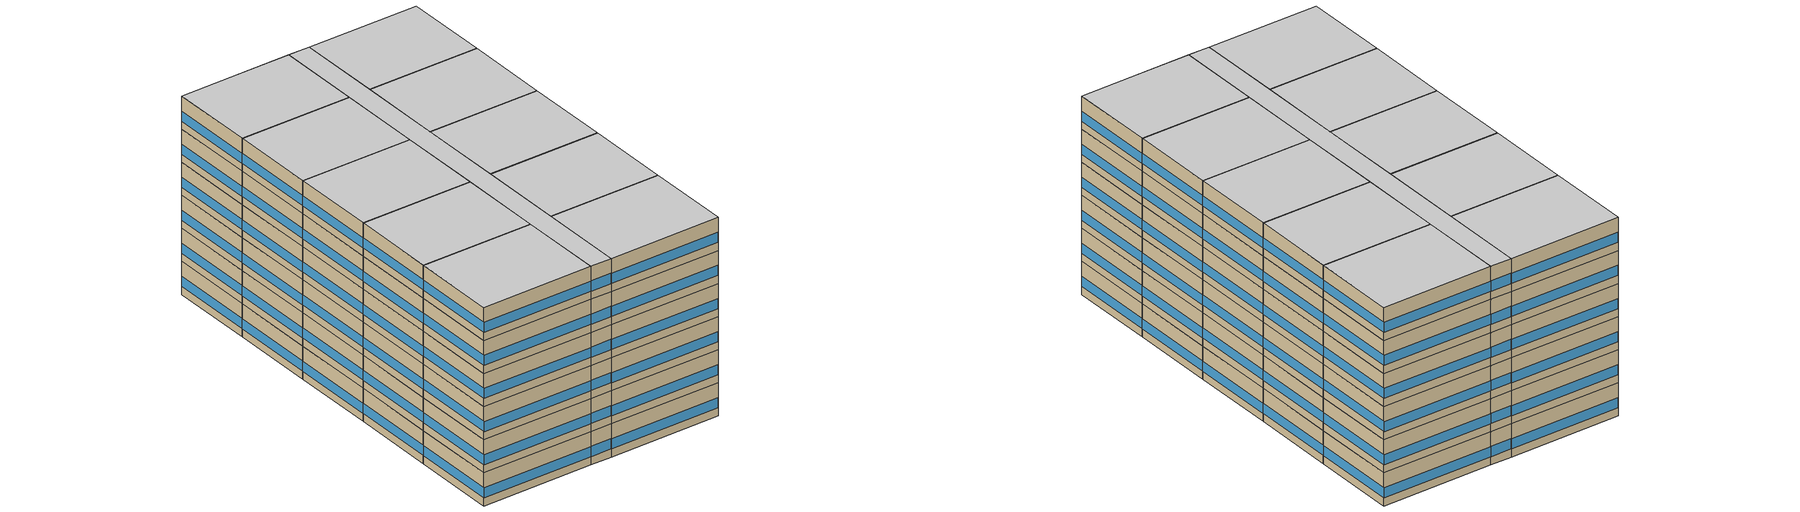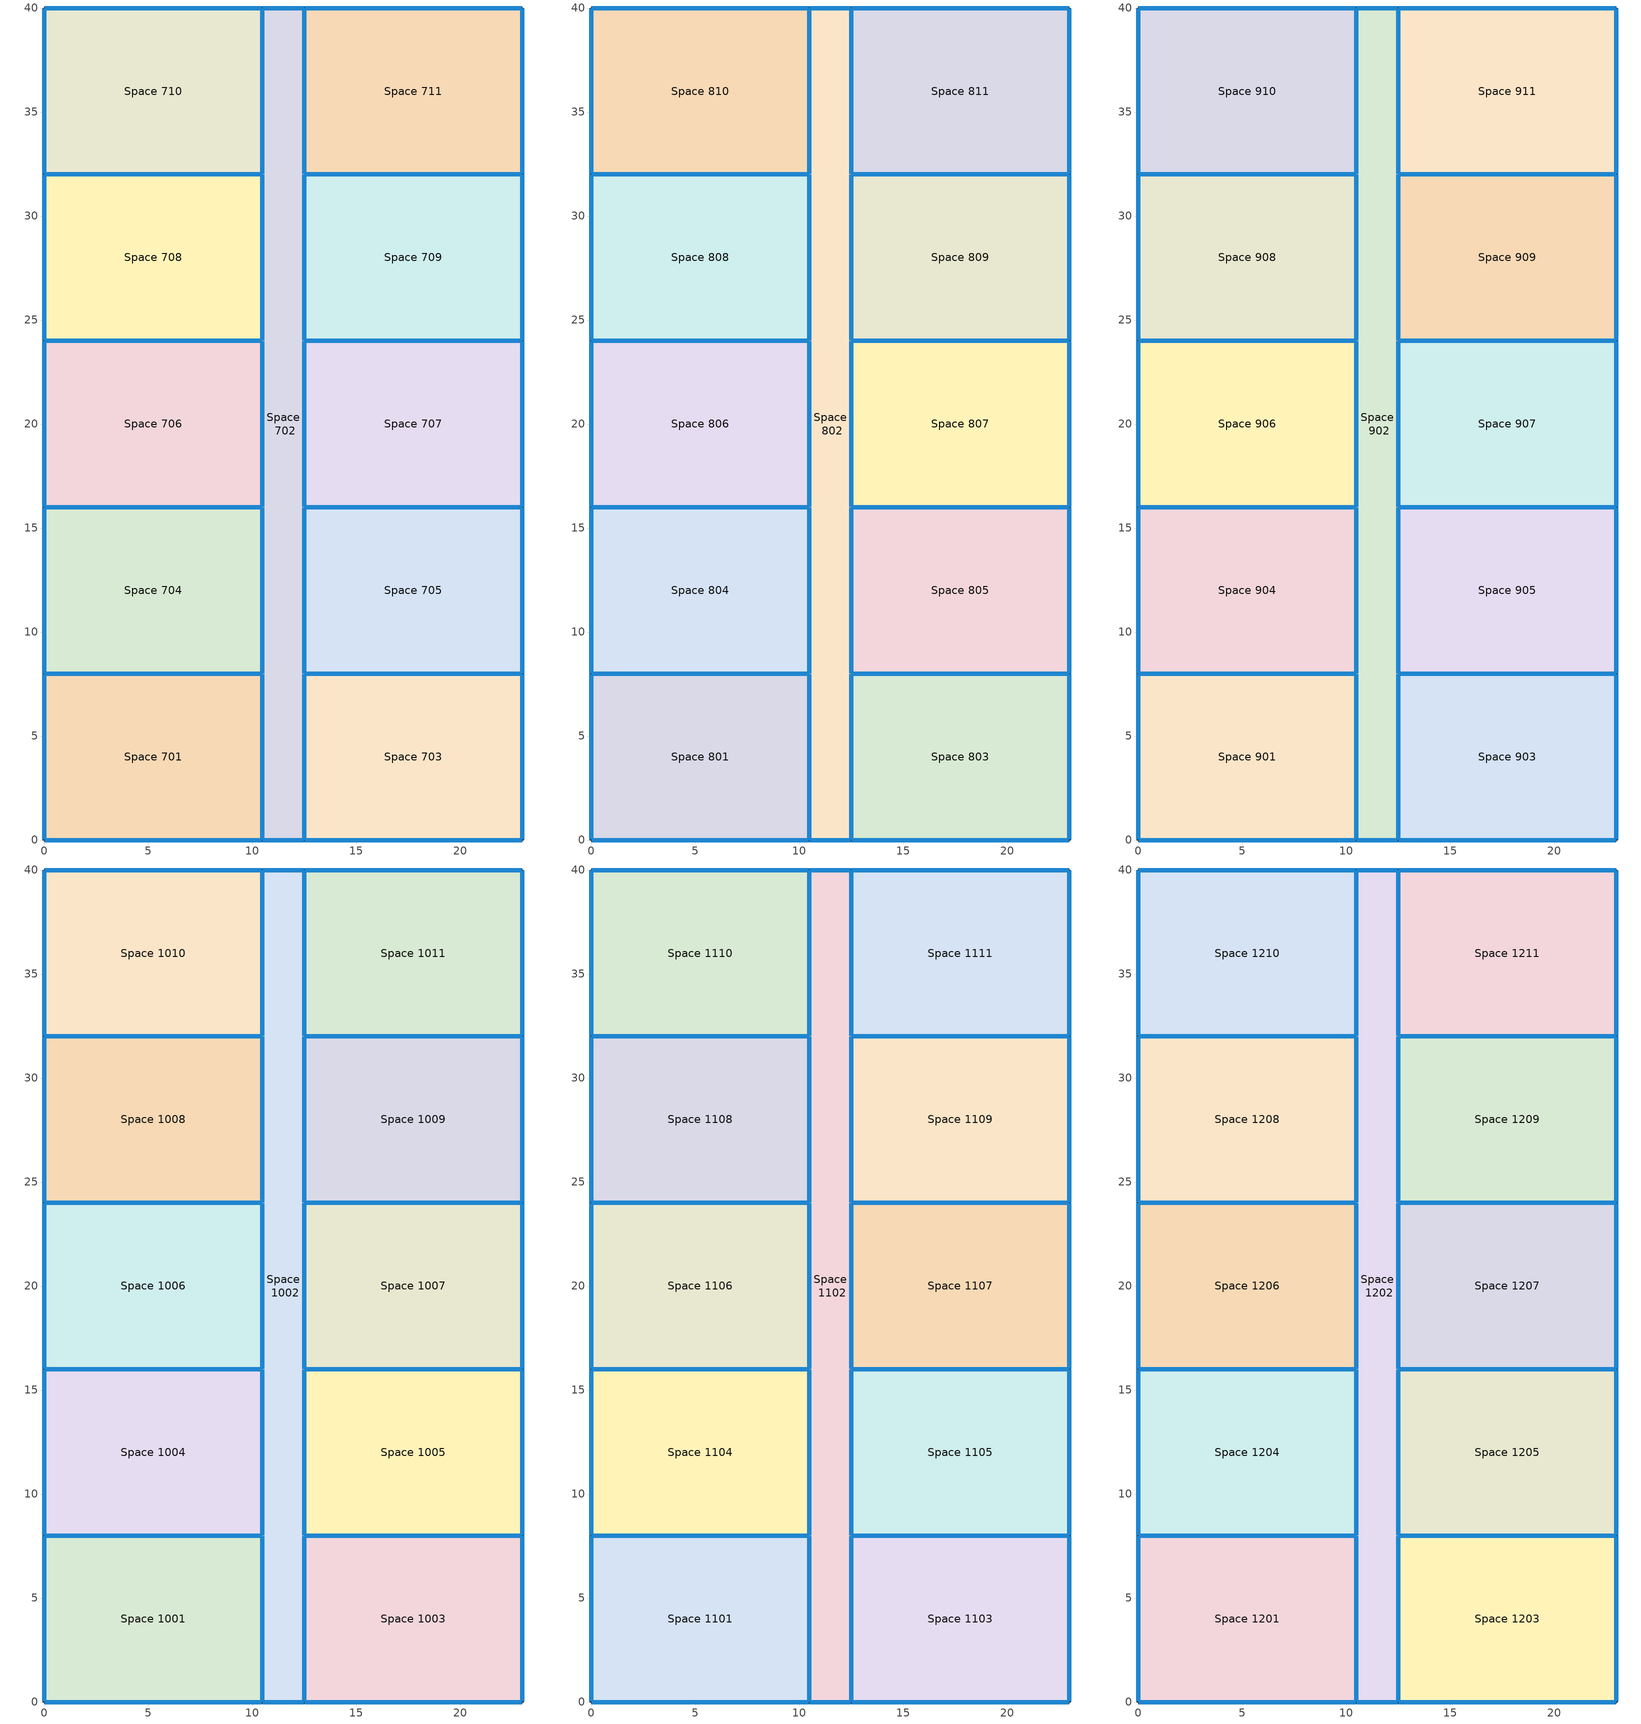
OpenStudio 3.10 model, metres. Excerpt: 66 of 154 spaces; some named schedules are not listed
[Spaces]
Space 701
 floor to Space 601: 10.5,8 10.5,0 0,0 0,8 z18.3
 wall outside: 0,8 0,0 10.5,0 z18.3:21.35
 wall to Space 702: 10.5,0 10.5,8 z18.3:21.35
 wall to Space 704: 10.5,8 0,8 z18.3:21.35
 window: 0,7.97 0,0.03 / 0.03,0 10.47,0 z19.06:19.98
 window inside: 10.47,8 0.03,8 / 10.5,0.03 10.5,7.97 z19.06:19.98
Space 702
 floor to Space 602: 12.5,40 12.5,0 10.5,0 10.5,40 z18.3
 wall outside: 10.5,0 12.5,0 / 12.5,40 10.5,40 z18.3:21.35
 wall to Space 704: 10.5,16 10.5,8 z18.3:21.35
 wall to Space 706: 10.5,24 10.5,16 z18.3:21.35
 wall to Space 708: 10.5,32 10.5,24 z18.3:21.35
 wall to Space 710: 10.5,40 10.5,32 z18.3:21.35
 wall to Space 711: 12.5,32 12.5,40 z18.3:21.35
 wall to Space 709: 12.5,24 12.5,32 z18.3:21.35
 wall to Space 707: 12.5,16 12.5,24 z18.3:21.35
 wall to Space 705: 12.5,8 12.5,16 z18.3:21.35
 wall to Space 703: 12.5,0 12.5,8 z18.3:21.35
 window inside: 12.5,32.03 12.5,39.97 / 12.5,24.03 12.5,31.97 / 12.5,16.03 12.5,23.97 / 10.5,23.97 10.5,16.03 / 10.5,15.97 10.5,8.03 / 10.5,31.97 10.5,24.03 / 10.5,39.97 10.5,32.03 / 12.5,8.03 12.5,15.97 / 12.5,0.03 12.5,7.97 z19.06:19.98
 window: 10.53,0 12.47,0 / 12.47,40 10.53,40 z19.06:20
Space 703
 floor to Space 603: 23,8 23,0 12.5,0 12.5,8 z18.3
 wall outside: 12.5,0 23,0 23,8 z18.3:21.35
 wall to Space 705: 23,8 12.5,8 z18.3:21.35
 window inside: 22.97,8 12.53,8 z19.06:19.98
 window: 23,0.03 23,7.97 / 12.53,0 22.97,0 z19.06:19.98
Space 704
 floor to Space 604: 10.5,16 10.5,8 0,8 0,16 z18.3
 wall outside: 0,16 0,8 z18.3:21.35
 wall to Space 706: 10.5,16 0,16 z18.3:21.35
 window inside: 10.47,16 0.03,16 z19.06:19.98
 window: 0,15.97 0,8.03 z19.06:19.98
Space 705
 floor to Space 605: 23,16 23,8 12.5,8 12.5,16 z18.3
 wall outside: 23,8 23,16 z18.3:21.35
 wall to Space 707: 23,16 12.5,16 z18.3:21.35
 window: 23,8.03 23,15.97 z19.06:19.98
 window inside: 22.97,16 12.53,16 z19.06:19.98
Space 706
 floor to Space 606: 10.5,24 10.5,16 0,16 0,24 z18.3
 wall outside: 0,24 0,16 z18.3:21.35
 wall to Space 708: 10.5,24 0,24 z18.3:21.35
 window: 0,23.97 0,16.03 z19.06:19.98
 window inside: 10.47,24 0.03,24 z19.06:19.98
Space 707
 floor to Space 607: 23,24 23,16 12.5,16 12.5,24 z18.3
 wall outside: 23,16 23,24 z18.3:21.35
 wall to Space 709: 23,24 12.5,24 z18.3:21.35
 window: 23,16.03 23,23.97 z19.06:19.98
 window inside: 22.97,24 12.53,24 z19.06:19.98
Space 708
 floor to Space 608: 10.5,32 10.5,24 0,24 0,32 z18.3
 wall outside: 0,32 0,24 z18.3:21.35
 wall to Space 710: 10.5,32 0,32 z18.3:21.35
 window: 0,31.97 0,24.03 z19.06:19.98
 window inside: 10.47,32 0.03,32 z19.06:19.98
Space 709
 floor to Space 609: 23,32 23,24 12.5,24 12.5,32 z18.3
 wall outside: 23,24 23,32 z18.3:21.35
 wall to Space 711: 23,32 12.5,32 z18.3:21.35
 window inside: 22.97,32 12.53,32 z19.06:19.98
 window: 23,24.03 23,31.97 z19.06:19.98
Space 710
 floor to Space 610: 10.5,40 10.5,32 0,32 0,40 z18.3
 wall outside: 10.5,40 0,40 0,32 z18.3:21.35
 window: 10.47,40 0.03,40 / 0,39.97 0,32.03 z19.06:19.98
Space 711
 floor to Space 611: 23,40 23,32 12.5,32 12.5,40 z18.3
 wall outside: 23,32 23,40 12.5,40 z18.3:21.35
 window: 23,32.03 23,39.97 / 22.97,40 12.53,40 z19.06:19.98
Space 801
 floor to Space 701: 10.5,8 10.5,0 0,0 0,8 z21.35
 wall outside: 0,8 0,0 10.5,0 z21.35:24.4
 wall to Space 802: 10.5,0 10.5,8 z21.35:24.4
 wall to Space 804: 10.5,8 0,8 z21.35:24.4
 window: 0.03,0 10.47,0 / 0,7.97 0,0.03 z22.11:23.03
 window inside: 10.5,0.03 10.5,7.97 / 10.47,8 0.03,8 z22.11:23.03
Space 802
 floor to Space 702: 12.5,40 12.5,0 10.5,0 10.5,40 z21.35
 wall outside: 10.5,0 12.5,0 / 12.5,40 10.5,40 z21.35:24.4
 wall to Space 804: 10.5,16 10.5,8 z21.35:24.4
 wall to Space 806: 10.5,24 10.5,16 z21.35:24.4
 wall to Space 808: 10.5,32 10.5,24 z21.35:24.4
 wall to Space 810: 10.5,40 10.5,32 z21.35:24.4
 wall to Space 811: 12.5,32 12.5,40 z21.35:24.4
 wall to Space 809: 12.5,24 12.5,32 z21.35:24.4
 wall to Space 807: 12.5,16 12.5,24 z21.35:24.4
 wall to Space 805: 12.5,8 12.5,16 z21.35:24.4
 wall to Space 803: 12.5,0 12.5,8 z21.35:24.4
 window inside: 10.5,31.97 10.5,24.03 / 12.5,8.03 12.5,15.97 / 12.5,16.03 12.5,23.97 / 10.5,15.97 10.5,8.03 / 10.5,23.97 10.5,16.03 / 10.5,39.97 10.5,32.03 / 12.5,32.03 12.5,39.97 / 12.5,24.03 12.5,31.97 / 12.5,0.03 12.5,7.97 z22.11:23.03
 window: 10.53,0 12.47,0 / 12.47,40 10.53,40 z22.11:23.05
Space 803
 floor to Space 703: 23,8 23,0 12.5,0 12.5,8 z21.35
 wall outside: 12.5,0 23,0 23,8 z21.35:24.4
 wall to Space 805: 23,8 12.5,8 z21.35:24.4
 window: 23,0.03 23,7.97 / 12.53,0 22.97,0 z22.11:23.03
 window inside: 22.97,8 12.53,8 z22.11:23.03
Space 804
 floor to Space 704: 10.5,16 10.5,8 0,8 0,16 z21.35
 wall outside: 0,16 0,8 z21.35:24.4
 wall to Space 806: 10.5,16 0,16 z21.35:24.4
 window inside: 10.47,16 0.03,16 z22.11:23.03
 window: 0,15.97 0,8.03 z22.11:23.03
Space 805
 floor to Space 705: 23,16 23,8 12.5,8 12.5,16 z21.35
 wall outside: 23,8 23,16 z21.35:24.4
 wall to Space 807: 23,16 12.5,16 z21.35:24.4
 window: 23,8.03 23,15.97 z22.11:23.03
 window inside: 22.97,16 12.53,16 z22.11:23.03
Space 806
 floor to Space 706: 10.5,24 10.5,16 0,16 0,24 z21.35
 wall outside: 0,24 0,16 z21.35:24.4
 wall to Space 808: 10.5,24 0,24 z21.35:24.4
 window inside: 10.47,24 0.03,24 z22.11:23.03
 window: 0,23.97 0,16.03 z22.11:23.03
Space 807
 floor to Space 707: 23,24 23,16 12.5,16 12.5,24 z21.35
 wall outside: 23,16 23,24 z21.35:24.4
 wall to Space 809: 23,24 12.5,24 z21.35:24.4
 window: 23,16.03 23,23.97 z22.11:23.03
 window inside: 22.97,24 12.53,24 z22.11:23.03
Space 808
 floor to Space 708: 10.5,32 10.5,24 0,24 0,32 z21.35
 wall outside: 0,32 0,24 z21.35:24.4
 wall to Space 810: 10.5,32 0,32 z21.35:24.4
 window inside: 10.47,32 0.03,32 z22.11:23.03
 window: 0,31.97 0,24.03 z22.11:23.03
Space 809
 floor to Space 709: 23,32 23,24 12.5,24 12.5,32 z21.35
 wall outside: 23,24 23,32 z21.35:24.4
 wall to Space 811: 23,32 12.5,32 z21.35:24.4
 window: 23,24.03 23,31.97 z22.11:23.03
 window inside: 22.97,32 12.53,32 z22.11:23.03
Space 810
 floor to Space 710: 10.5,40 10.5,32 0,32 0,40 z21.35
 wall outside: 10.5,40 0,40 0,32 z21.35:24.4
 window: 10.47,40 0.03,40 / 0,39.97 0,32.03 z22.11:23.03
Space 811
 floor to Space 711: 23,40 23,32 12.5,32 12.5,40 z21.35
 wall outside: 23,32 23,40 12.5,40 z21.35:24.4
 window: 22.97,40 12.53,40 / 23,32.03 23,39.97 z22.11:23.03
Space 901
 floor to Space 801: 10.5,8 10.5,0 0,0 0,8 z24.4
 wall outside: 0,8 0,0 10.5,0 z24.4:27.45
 wall to Space 902: 10.5,0 10.5,8 z24.4:27.45
 wall to Space 904: 10.5,8 0,8 z24.4:27.45
 window: 0,7.97 0,0.03 / 0.03,0 10.47,0 z25.16:26.08
 window inside: 10.47,8 0.03,8 / 10.5,0.03 10.5,7.97 z25.16:26.08
Space 902
 floor to Space 802: 12.5,40 12.5,0 10.5,0 10.5,40 z24.4
 wall outside: 10.5,0 12.5,0 / 12.5,40 10.5,40 z24.4:27.45
 wall to Space 904: 10.5,16 10.5,8 z24.4:27.45
 wall to Space 906: 10.5,24 10.5,16 z24.4:27.45
 wall to Space 908: 10.5,32 10.5,24 z24.4:27.45
 wall to Space 910: 10.5,40 10.5,32 z24.4:27.45
 wall to Space 911: 12.5,32 12.5,40 z24.4:27.45
 wall to Space 909: 12.5,24 12.5,32 z24.4:27.45
 wall to Space 907: 12.5,16 12.5,24 z24.4:27.45
 wall to Space 905: 12.5,8 12.5,16 z24.4:27.45
 wall to Space 903: 12.5,0 12.5,8 z24.4:27.45
 window inside: 12.5,8.03 12.5,15.97 / 10.5,31.97 10.5,24.03 / 10.5,15.97 10.5,8.03 / 10.5,23.97 10.5,16.03 / 10.5,39.97 10.5,32.03 / 12.5,32.03 12.5,39.97 / 12.5,24.03 12.5,31.97 / 12.5,16.03 12.5,23.97 / 12.5,0.03 12.5,7.97 z25.16:26.08
 window: 12.47,40 10.53,40 / 10.53,0 12.47,0 z25.16:26.1
Space 903
 floor to Space 803: 23,8 23,0 12.5,0 12.5,8 z24.4
 wall outside: 12.5,0 23,0 23,8 z24.4:27.45
 wall to Space 905: 23,8 12.5,8 z24.4:27.45
 window: 12.53,0 22.97,0 / 23,0.03 23,7.97 z25.16:26.08
 window inside: 22.97,8 12.53,8 z25.16:26.08
Space 904
 floor to Space 804: 10.5,16 10.5,8 0,8 0,16 z24.4
 wall outside: 0,16 0,8 z24.4:27.45
 wall to Space 906: 10.5,16 0,16 z24.4:27.45
 window: 0,15.97 0,8.03 z25.16:26.08
 window inside: 10.47,16 0.03,16 z25.16:26.08
Space 905
 floor to Space 805: 23,16 23,8 12.5,8 12.5,16 z24.4
 wall outside: 23,8 23,16 z24.4:27.45
 wall to Space 907: 23,16 12.5,16 z24.4:27.45
 window: 23,8.03 23,15.97 z25.16:26.08
 window inside: 22.97,16 12.53,16 z25.16:26.08
Space 906
 floor to Space 806: 10.5,24 10.5,16 0,16 0,24 z24.4
 wall outside: 0,24 0,16 z24.4:27.45
 wall to Space 908: 10.5,24 0,24 z24.4:27.45
 window inside: 10.47,24 0.03,24 z25.16:26.08
 window: 0,23.97 0,16.03 z25.16:26.08
Space 907
 floor to Space 807: 23,24 23,16 12.5,16 12.5,24 z24.4
 wall outside: 23,16 23,24 z24.4:27.45
 wall to Space 909: 23,24 12.5,24 z24.4:27.45
 window inside: 22.97,24 12.53,24 z25.16:26.08
 window: 23,16.03 23,23.97 z25.16:26.08
Space 908
 floor to Space 808: 10.5,32 10.5,24 0,24 0,32 z24.4
 wall outside: 0,32 0,24 z24.4:27.45
 wall to Space 910: 10.5,32 0,32 z24.4:27.45
 window inside: 10.47,32 0.03,32 z25.16:26.08
 window: 0,31.97 0,24.03 z25.16:26.08
Space 909
 floor to Space 809: 23,32 23,24 12.5,24 12.5,32 z24.4
 wall outside: 23,24 23,32 z24.4:27.45
 wall to Space 911: 23,32 12.5,32 z24.4:27.45
 window inside: 22.97,32 12.53,32 z25.16:26.08
 window: 23,24.03 23,31.97 z25.16:26.08
Space 910
 floor to Space 810: 10.5,40 10.5,32 0,32 0,40 z24.4
 wall outside: 10.5,40 0,40 0,32 z24.4:27.45
 window: 0,39.97 0,32.03 / 10.47,40 0.03,40 z25.16:26.08
Space 911
 floor to Space 811: 23,40 23,32 12.5,32 12.5,40 z24.4
 wall outside: 23,32 23,40 12.5,40 z24.4:27.45
 window: 22.97,40 12.53,40 / 23,32.03 23,39.97 z25.16:26.08
Space 1001
 floor to Space 901: 10.5,8 10.5,0 0,0 0,8 z27.45
 wall outside: 0,8 0,0 10.5,0 z27.45:30.5
 wall to Space 1002: 10.5,0 10.5,8 z27.45:30.5
 wall to Space 1004: 10.5,8 0,8 z27.45:30.5
 window: 0.03,0 10.47,0 / 0,7.97 0,0.03 z28.21:29.13
 window inside: 10.5,0.03 10.5,7.97 / 10.47,8 0.03,8 z28.21:29.13
Space 1002
 floor to Space 902: 12.5,40 12.5,0 10.5,0 10.5,40 z27.45
 wall outside: 10.5,0 12.5,0 / 12.5,40 10.5,40 z27.45:30.5
 wall to Space 1004: 10.5,16 10.5,8 z27.45:30.5
 wall to Space 1006: 10.5,24 10.5,16 z27.45:30.5
 wall to Space 1008: 10.5,32 10.5,24 z27.45:30.5
 wall to Space 1010: 10.5,40 10.5,32 z27.45:30.5
 wall to Space 1011: 12.5,32 12.5,40 z27.45:30.5
 wall to Space 1009: 12.5,24 12.5,32 z27.45:30.5
 wall to Space 1007: 12.5,16 12.5,24 z27.45:30.5
 wall to Space 1005: 12.5,8 12.5,16 z27.45:30.5
 wall to Space 1003: 12.5,0 12.5,8 z27.45:30.5
 window: 12.47,40 10.53,40 / 10.53,0 12.47,0 z28.21:29.15
 window inside: 12.5,0.03 12.5,7.97 / 10.5,31.97 10.5,24.03 / 10.5,39.97 10.5,32.03 / 10.5,15.97 10.5,8.03 / 10.5,23.97 10.5,16.03 / 12.5,32.03 12.5,39.97 / 12.5,24.03 12.5,31.97 / 12.5,16.03 12.5,23.97 / 12.5,8.03 12.5,15.97 z28.21:29.13
Space 1003
 floor to Space 903: 23,8 23,0 12.5,0 12.5,8 z27.45
 wall outside: 12.5,0 23,0 23,8 z27.45:30.5
 wall to Space 1005: 23,8 12.5,8 z27.45:30.5
 window inside: 22.97,8 12.53,8 z28.21:29.13
 window: 23,0.03 23,7.97 / 12.53,0 22.97,0 z28.21:29.13
Space 1004
 floor to Space 904: 10.5,16 10.5,8 0,8 0,16 z27.45
 wall outside: 0,16 0,8 z27.45:30.5
 wall to Space 1006: 10.5,16 0,16 z27.45:30.5
 window inside: 10.47,16 0.03,16 z28.21:29.13
 window: 0,15.97 0,8.03 z28.21:29.13
Space 1005
 floor to Space 905: 23,16 23,8 12.5,8 12.5,16 z27.45
 wall outside: 23,8 23,16 z27.45:30.5
 wall to Space 1007: 23,16 12.5,16 z27.45:30.5
 window: 23,8.03 23,15.97 z28.21:29.13
 window inside: 22.97,16 12.53,16 z28.21:29.13
Space 1006
 floor to Space 906: 10.5,24 10.5,16 0,16 0,24 z27.45
 wall outside: 0,24 0,16 z27.45:30.5
 wall to Space 1008: 10.5,24 0,24 z27.45:30.5
 window: 0,23.97 0,16.03 z28.21:29.13
 window inside: 10.47,24 0.03,24 z28.21:29.13
Space 1007
 floor to Space 907: 23,24 23,16 12.5,16 12.5,24 z27.45
 wall outside: 23,16 23,24 z27.45:30.5
 wall to Space 1009: 23,24 12.5,24 z27.45:30.5
 window: 23,16.03 23,23.97 z28.21:29.13
 window inside: 22.97,24 12.53,24 z28.21:29.13
Space 1008
 floor to Space 908: 10.5,32 10.5,24 0,24 0,32 z27.45
 wall outside: 0,32 0,24 z27.45:30.5
 wall to Space 1010: 10.5,32 0,32 z27.45:30.5
 window: 0,31.97 0,24.03 z28.21:29.13
 window inside: 10.47,32 0.03,32 z28.21:29.13
Space 1009
 floor to Space 909: 23,32 23,24 12.5,24 12.5,32 z27.45
 wall outside: 23,24 23,32 z27.45:30.5
 wall to Space 1011: 23,32 12.5,32 z27.45:30.5
 window inside: 22.97,32 12.53,32 z28.21:29.13
 window: 23,24.03 23,31.97 z28.21:29.13
Space 1010
 floor to Space 910: 10.5,40 10.5,32 0,32 0,40 z27.45
 wall outside: 10.5,40 0,40 0,32 z27.45:30.5
 window: 0,39.97 0,32.03 / 10.47,40 0.03,40 z28.21:29.13
Space 1011
 floor to Space 911: 23,40 23,32 12.5,32 12.5,40 z27.45
 wall outside: 23,32 23,40 12.5,40 z27.45:30.5
 window: 23,32.03 23,39.97 / 22.97,40 12.53,40 z28.21:29.13
Space 1101
 floor to Space 1001: 10.5,8 10.5,0 0,0 0,8 z30.5
 wall outside: 0,8 0,0 10.5,0 z30.5:33.55
 wall to Space 1102: 10.5,0 10.5,8 z30.5:33.55
 wall to Space 1104: 10.5,8 0,8 z30.5:33.55
 window: 0,7.97 0,0.03 / 0.03,0 10.47,0 z31.26:32.18
 window inside: 10.47,8 0.03,8 / 10.5,0.03 10.5,7.97 z31.26:32.18
Space 1102
 floor to Space 1002: 12.5,40 12.5,0 10.5,0 10.5,40 z30.5
 wall outside: 10.5,0 12.5,0 / 12.5,40 10.5,40 z30.5:33.55
 wall to Space 1104: 10.5,16 10.5,8 z30.5:33.55
 wall to Space 1106: 10.5,24 10.5,16 z30.5:33.55
 wall to Space 1108: 10.5,32 10.5,24 z30.5:33.55
 wall to Space 1110: 10.5,40 10.5,32 z30.5:33.55
 wall to Space 1111: 12.5,32 12.5,40 z30.5:33.55
 wall to Space 1109: 12.5,24 12.5,32 z30.5:33.55
 wall to Space 1107: 12.5,16 12.5,24 z30.5:33.55
 wall to Space 1105: 12.5,8 12.5,16 z30.5:33.55
 wall to Space 1103: 12.5,0 12.5,8 z30.5:33.55
 window inside: 10.5,23.97 10.5,16.03 / 10.5,39.97 10.5,32.03 / 10.5,15.97 10.5,8.03 / 12.5,32.03 12.5,39.97 / 12.5,16.03 12.5,23.97 / 10.5,31.97 10.5,24.03 / 12.5,24.03 12.5,31.97 / 12.5,8.03 12.5,15.97 / 12.5,0.03 12.5,7.97 z31.26:32.18
 window: 12.47,40 10.53,40 / 10.53,0 12.47,0 z31.26:32.2
Space 1103
 floor to Space 1003: 23,8 23,0 12.5,0 12.5,8 z30.5
 wall outside: 12.5,0 23,0 23,8 z30.5:33.55
 wall to Space 1105: 23,8 12.5,8 z30.5:33.55
 window: 12.53,0 22.97,0 / 23,0.03 23,7.97 z31.26:32.18
 window inside: 22.97,8 12.53,8 z31.26:32.18
Space 1104
 floor to Space 1004: 10.5,16 10.5,8 0,8 0,16 z30.5
 wall outside: 0,16 0,8 z30.5:33.55
 wall to Space 1106: 10.5,16 0,16 z30.5:33.55
 window inside: 10.47,16 0.03,16 z31.26:32.18
 window: 0,15.97 0,8.03 z31.26:32.18
Space 1105
 floor to Space 1005: 23,16 23,8 12.5,8 12.5,16 z30.5
 wall outside: 23,8 23,16 z30.5:33.55
 wall to Space 1107: 23,16 12.5,16 z30.5:33.55
 window inside: 22.97,16 12.53,16 z31.26:32.18
 window: 23,8.03 23,15.97 z31.26:32.18
Space 1106
 floor to Space 1006: 10.5,24 10.5,16 0,16 0,24 z30.5
 wall outside: 0,24 0,16 z30.5:33.55
 wall to Space 1108: 10.5,24 0,24 z30.5:33.55
 window inside: 10.47,24 0.03,24 z31.26:32.18
 window: 0,23.97 0,16.03 z31.26:32.18
Space 1107
 floor to Space 1007: 23,24 23,16 12.5,16 12.5,24 z30.5
 wall outside: 23,16 23,24 z30.5:33.55
 wall to Space 1109: 23,24 12.5,24 z30.5:33.55
 window inside: 22.97,24 12.53,24 z31.26:32.18
 window: 23,16.03 23,23.97 z31.26:32.18
Space 1108
 floor to Space 1008: 10.5,32 10.5,24 0,24 0,32 z30.5
 wall outside: 0,32 0,24 z30.5:33.55
 wall to Space 1110: 10.5,32 0,32 z30.5:33.55
 window: 0,31.97 0,24.03 z31.26:32.18
 window inside: 10.47,32 0.03,32 z31.26:32.18
Space 1109
 floor to Space 1009: 23,32 23,24 12.5,24 12.5,32 z30.5
 wall outside: 23,24 23,32 z30.5:33.55
 wall to Space 1111: 23,32 12.5,32 z30.5:33.55
 window: 23,24.03 23,31.97 z31.26:32.18
 window inside: 22.97,32 12.53,32 z31.26:32.18
Space 1110
 floor to Space 1010: 10.5,40 10.5,32 0,32 0,40 z30.5
 wall outside: 10.5,40 0,40 0,32 z30.5:33.55
 window: 0,39.97 0,32.03 / 10.47,40 0.03,40 z31.26:32.18
Space 1111
 floor to Space 1011: 23,40 23,32 12.5,32 12.5,40 z30.5
 wall outside: 23,32 23,40 12.5,40 z30.5:33.55
 window: 22.97,40 12.53,40 / 23,32.03 23,39.97 z31.26:32.18
Space 1201
 floor to Space 1101: 10.5,8 10.5,0 0,0 0,8 z33.55
 wall outside: 0,8 0,0 10.5,0 z33.55:36.6
 wall to Space 1202: 10.5,0 10.5,8 z33.55:36.6
 wall to Space 1204: 10.5,8 0,8 z33.55:36.6
 window: 0,7.97 0,0.03 / 0.03,0 10.47,0 z34.31:35.23
 window inside: 10.5,0.03 10.5,7.97 / 10.47,8 0.03,8 z34.31:35.23
 ceiling to Space 1301: 10.5,0 10.5,8 0,8 0,0 z36.6
Space 1202
 floor to Space 1102: 12.5,40 12.5,0 10.5,0 10.5,40 z33.55
 wall outside: 10.5,0 12.5,0 / 12.5,40 10.5,40 z33.55:36.6
 wall to Space 1204: 10.5,16 10.5,8 z33.55:36.6
 wall to Space 1206: 10.5,24 10.5,16 z33.55:36.6
 wall to Space 1208: 10.5,32 10.5,24 z33.55:36.6
 wall to Space 1210: 10.5,40 10.5,32 z33.55:36.6
 wall to Space 1211: 12.5,32 12.5,40 z33.55:36.6
 wall to Space 1209: 12.5,24 12.5,32 z33.55:36.6
 wall to Space 1207: 12.5,16 12.5,24 z33.55:36.6
 wall to Space 1205: 12.5,8 12.5,16 z33.55:36.6
 wall to Space 1203: 12.5,0 12.5,8 z33.55:36.6
 window inside: 12.5,8.03 12.5,15.97 / 10.5,23.97 10.5,16.03 / 12.5,32.03 12.5,39.97 / 10.5,31.97 10.5,24.03 / 10.5,15.97 10.5,8.03 / 10.5,39.97 10.5,32.03 / 12.5,24.03 12.5,31.97 / 12.5,16.03 12.5,23.97 / 12.5,0.03 12.5,7.97 z34.31:35.23
 window: 10.53,0 12.47,0 / 12.47,40 10.53,40 z34.31:35.25
 ceiling to Space 1302: 12.5,0 12.5,40 10.5,40 10.5,0 z36.6
Space 1203
 floor to Space 1103: 23,8 23,0 12.5,0 12.5,8 z33.55
 wall outside: 12.5,0 23,0 23,8 z33.55:36.6
 wall to Space 1205: 23,8 12.5,8 z33.55:36.6
 window: 12.53,0 22.97,0 / 23,0.03 23,7.97 z34.31:35.23
 window inside: 22.97,8 12.53,8 z34.31:35.23
 ceiling to Space 1303: 23,0 23,8 12.5,8 12.5,0 z36.6
Space 1204
 floor to Space 1104: 10.5,16 10.5,8 0,8 0,16 z33.55
 wall outside: 0,16 0,8 z33.55:36.6
 wall to Space 1206: 10.5,16 0,16 z33.55:36.6
 window: 0,15.97 0,8.03 z34.31:35.23
 window inside: 10.47,16 0.03,16 z34.31:35.23
 ceiling to Space 1304: 10.5,8 10.5,16 0,16 0,8 z36.6
Space 1205
 floor to Space 1105: 23,16 23,8 12.5,8 12.5,16 z33.55
 wall outside: 23,8 23,16 z33.55:36.6
 wall to Space 1207: 23,16 12.5,16 z33.55:36.6
 window: 23,8.03 23,15.97 z34.31:35.23
 window inside: 22.97,16 12.53,16 z34.31:35.23
 ceiling to Space 1305: 23,8 23,16 12.5,16 12.5,8 z36.6
Space 1206
 floor to Space 1106: 10.5,24 10.5,16 0,16 0,24 z33.55
 wall outside: 0,24 0,16 z33.55:36.6
 wall to Space 1208: 10.5,24 0,24 z33.55:36.6
 window: 0,23.97 0,16.03 z34.31:35.23
 window inside: 10.47,24 0.03,24 z34.31:35.23
 ceiling to Space 1306: 10.5,16 10.5,24 0,24 0,16 z36.6
Space 1207
 floor to Space 1107: 23,24 23,16 12.5,16 12.5,24 z33.55
 wall outside: 23,16 23,24 z33.55:36.6
 wall to Space 1209: 23,24 12.5,24 z33.55:36.6
 window: 23,16.03 23,23.97 z34.31:35.23
 window inside: 22.97,24 12.53,24 z34.31:35.23
 ceiling to Space 1307: 23,16 23,24 12.5,24 12.5,16 z36.6
Space 1208
 floor to Space 1108: 10.5,32 10.5,24 0,24 0,32 z33.55
 wall outside: 0,32 0,24 z33.55:36.6
 wall to Space 1210: 10.5,32 0,32 z33.55:36.6
 window: 0,31.97 0,24.03 z34.31:35.23
 window inside: 10.47,32 0.03,32 z34.31:35.23
 ceiling to Space 1308: 10.5,24 10.5,32 0,32 0,24 z36.6
Space 1209
 floor to Space 1109: 23,32 23,24 12.5,24 12.5,32 z33.55
 wall outside: 23,24 23,32 z33.55:36.6
 wall to Space 1211: 23,32 12.5,32 z33.55:36.6
 window: 23,24.03 23,31.97 z34.31:35.23
 window inside: 22.97,32 12.53,32 z34.31:35.23
 ceiling to Space 1309: 23,24 23,32 12.5,32 12.5,24 z36.6
Space 1210
 floor to Space 1110: 10.5,40 10.5,32 0,32 0,40 z33.55
 wall outside: 10.5,40 0,40 0,32 z33.55:36.6
 window: 0,39.97 0,32.03 / 10.47,40 0.03,40 z34.31:35.23
 ceiling to Space 1310: 10.5,32 10.5,40 0,40 0,32 z36.6
Space 1211
 floor to Space 1111: 23,40 23,32 12.5,32 12.5,40 z33.55
 wall outside: 23,32 23,40 12.5,40 z33.55:36.6
 window: 22.97,40 12.53,40 / 23,32.03 23,39.97 z34.31:35.23
 ceiling to Space 1311: 23,32 23,40 12.5,40 12.5,32 z36.6
[ClimateZones]
Climate Zone Institution Name 1=ASHRAE; Climate Zone Document Name 1=ANSI/ASHRAE Standard 169; Climate Zone Document Year 1=2006; Climate Zone Value 1=6A; Climate Zone Institution Name 2=CEC; Climate Zone Document Name 2=California Climate Zone Descriptions; Climate Zone Document Year 2=1995
[Building]
Building 1
[Site]
Montreal-Trudeau Intl AP: Latitude {deg}=45.4706; Longitude {deg}=-73.7408; Time Zone {hr}=-5; Elevation {m}=36; Keep Site Location Information=No
[SizingPeriod:DesignDay] Daily Dry-Bulb Temperature Range {deltaC}=0; Barometric Pressure {Pa}=100893; Wind Speed {m/s}=3.9; Wind Direction {deg}=260; Sky Clearness=0; Rain Indicator=No; Snow Indicator=No; Day of Month=21; Month=1; Day Type=WinterDesignDay; Daylight Saving Time Indicator=No; Dry-Bulb Temperature Range Modifier Type=DefaultMultipliers; Solar Model Indicator=ASHRAEClearSky
Name | Maximum Dry-Bulb Temperature {C} | Humidity Condition Type | Wetbulb or DewPoint at Maximum Dry-Bulb {C}
Montreal Int'l Ann Htg 99.6% Condns DB | -23.7 | Wetbulb | -23.7
Montreal Int'l Ann Htg 99% Condns DB | -21.1 | Wetbulb | -21.1
Montreal Int'l Ann Hum_n 99.6% Condns DP=>MCDB | -23 | Dewpoint | -30.5
Montreal Int'l Ann Hum_n 99% Condns DP=>MCDB | -20.6 | Dewpoint | -27.9
[Material] Thermal Absorptance=0.9
Name | Roughness | Thickness {m} | Conductivity {W/m-K} | Density {kg/m3} | Specific Heat {J/kg-K} | Solar Absorptance | Visible Absorptance
G05 25mm wood 1 | MediumSmooth | 0.0254 | 0.15 | 608 | 1630 | 0.5 | 0.5
100mm Normalweight concrete floor | MediumRough | 0.1016 | 2.31045 | 2322 | 832.557 | 0.7 | 0.7
G01 13mm gypsum board | Smooth | 0.0127 | 0.160031 | 800.001 | 1090.73 | 0.7 | 0.5
F08 Metal surface 1 | Smooth | 0.0008 | 45.28 | 7824 | 500 | 0.7 | 0.7
Generic LW Concrete | MediumRough | 0.1 | 0.53 | 1280 | 840 | 0.8 | 0.8
Generic Ceiling Air Gap | Smooth | 0.1 | 0.556 | 1.28 | 1000 | 0.7 | 0.7
Generic Acoustic Tile | MediumSmooth | 0.02 | 0.06 | 368 | 590 | 0.2 | 0.2
AQNC2024gypsum board | MediumRough | 0.1 | 0.159 | 800 | 1090 | 0.7 | 0.7
AQNC2024Stucco 25 mm | MediumRough | 0.025 | 0.159 | 800 | 1090 | 0.7 | 0.7
AQNC2024expanded polystyrene type I 10 cm | MediumRough | 0.1 | 0.0385 | 15 | 1500 | 0.7 | 0.7
AQNC2024standard concrete | MediumRough | 0.1 | 2.5 | 2400 | 840 | 0.7 | 0.7
AQNC2024built-up roofing 1 | MediumRough | 0.1 | 0.162 | 1121 | 1470 | 0.7 | 0.7
AQNC2024brick (fired clay) 1 | MediumRough | 0.1 | 1.43 | 2400 | 840 | 0.7 | 0.7
[Material:NoMass] Roughness=Smooth; Thermal Absorptance=0.9; Solar Absorptance=0.7
Name | Thermal Resistance {m2-K/W} | Visible Absorptance
CP02 CARPET PAD 1 | 0.21648 | 0.8
Typical Insulation R-2.17 1 | 0.381975 | 0.7
[DefaultConstructionSet]
Zone 19802010 6A: Default Exterior Surface Constructions=Default Surface Constructions 1688; Default Interior Surface Constructions=Default Surface Constructions 1689; Default Ground Contact Surface Constructions=Default Surface Constructions 1690; Default Exterior SubSurface Constructions=Default Sub Surface Constructions 1124; Default Interior SubSurface Constructions=Default Sub Surface Constructions 1125; Interior Partition Construction=Typical Interior Partition 4; Site Shading Construction=Generic Interior Floor; Adiabatic Surface Construction=Generic Interior Floor 1
[DefaultSurfaceConstructions]
Name | Floor Construction | Wall Construction | Roof Ceiling Construction
Default Surface Constructions 1688 | AQ_MURB_2024_MURB  ground 1980 2010 6A 1 | AQ_MURB_2024_MURB  Wall 1980 2010 6A 1 | AQ_MURB_2024_MURB  roof 1980 2010 6A
Default Surface Constructions 1689 | Typical Interior Floor | Typical Interior Wall | Typical Interior Ceiling
Default Surface Constructions 1690 | AQ_MURB_2024_MURB  ground 1980 2010 6A 3 | AQ_MURB_2024_MURB  ground 1980 2010 6A 2 | Generic Interior Ceiling
[DefaultSubSurfaceConstructions]
Name | Fixed Window Construction | Operable Window Construction | Door Construction | Glass Door Construction | Overhead Door Construction | Tubular Daylight Dome Construction | Tubular Daylight Diffuser Construction
Default Sub Surface Constructions 1124 | Customized Fenestration: u=3.08 | Customized Fenestration: u=3.08 | Typical Insulated Metal Door 2 | U 0.88 SHGC 0.16 Sgl Ref-A-L Clr 6mm 1 | Typical Overhead Door 1 | Typical Interior Window | Typical Interior Window
Default Sub Surface Constructions 1125 | Typical Interior Window | Typical Interior Window | Typical Interior Door 4
[Construction]
Typical Interior Partition 4; Typical Interior Door 4: G05 25mm wood 1
Typical Interior Floor: 100mm Normalweight concrete floor, CP02 CARPET PAD 1
Typical Interior Wall: G01 13mm gypsum board, G01 13mm gypsum board
Typical Interior Ceiling: CP02 CARPET PAD 1, 100mm Normalweight concrete floor
Customized Fenestration: u=3.08: Fenestration U=3.08 0.66
Typical Insulated Metal Door 2: F08 Metal surface 1, Typical Insulation R-2.17 1
U 0.88 SHGC 0.16 Sgl Ref-A-L Clr 6mm 1: REF A CLEAR LO 6MM 1
Typical Overhead Door 1: Typical Insulation R-2.17 1
Typical Interior Window: Clear 3mm 1
Generic Interior Ceiling: Generic LW Concrete, Generic Ceiling Air Gap, Generic Acoustic Tile
Generic Interior Floor; Generic Interior Floor 1: Generic Acoustic Tile, Generic Ceiling Air Gap, Generic LW Concrete
AQ_MURB_2024_MURB  Wall 1980 2010 6A 1: AQNC2024Stucco 25 mm, AQNC2024brick (fired clay) 1, AQNC2024expanded polystyrene type I 10 cm, AQNC2024gypsum board
AQ_MURB_2024_MURB  ground 1980 2010 6A 1; AQ_MURB_2024_MURB  ground 1980 2010 6A 2; AQ_MURB_2024_MURB  ground 1980 2010 6A 3: AQNC2024standard concrete, AQNC2024expanded polystyrene type I 10 cm
AQ_MURB_2024_MURB  roof 1980 2010 6A: AQNC2024built-up roofing 1, AQNC2024expanded polystyrene type I 10 cm
[WindowMaterial:SimpleGlazingSystem]
Fenestration U=3.08 0.66: U-Factor {W/m2-K}=3.08; Solar Heat Gain Coefficient=0.66; Visible Transmittance=0.21
[WindowMaterial:Glazing] Optical Data Type=SpectralAverage; Infrared Transmittance at Normal Incidence=0; Front Side Infrared Hemispherical Emissivity=0.84; Conductivity {W/m-K}=0.9; Dirt Correction Factor for Solar and Visible Transmittance=1; Solar Diffusing=No
Name | Thickness {m} | Solar Transmittance at Normal Incidence | Front Side Solar Reflectance at Normal Incidence | Back Side Solar Reflectance at Normal Incidence | Visible Transmittance at Normal Incidence | Front Side Visible Reflectance at Normal Incidence | Back Side Visible Reflectance at Normal Incidence | Back Side Infrared Hemispherical Emissivity
REF A CLEAR LO 6MM 1 | 0.006 | 0.066 | 0.341 | 0.493 | 0.08 | 0.41 | 0.37 | 0.4
Clear 3mm 1 | 0.003 | 0.837 | 0.075 | 0.075 | 0.898 | 0.081 | 0.081 | 0.84
[ThermostatSetpoint:DualSetpoint] Heating Setpoint Temperature Schedule=NECB-G-Thermostat Setpoint-Heating; Cooling Setpoint Temperature Schedule=NECB-G-Thermostat Setpoint-Cooling
Thermostat Setpoint Dual Setpoint 52; Thermostat Setpoint Dual Setpoint 56; Thermostat Setpoint Dual Setpoint 68; Thermostat Setpoint Dual Setpoint 77; Thermostat Setpoint Dual Setpoint 88; Thermostat Setpoint Dual Setpoint 100; Thermostat Setpoint Dual Setpoint 121; Thermostat Setpoint Dual Setpoint 122; Thermostat Setpoint Dual Setpoint 123; Thermostat Setpoint Dual Setpoint 124; Thermostat Setpoint Dual Setpoint 125; Thermostat Setpoint Dual Setpoint 126; Thermostat Setpoint Dual Setpoint 127; Thermostat Setpoint Dual Setpoint 128; Thermostat Setpoint Dual Setpoint 129; Thermostat Setpoint Dual Setpoint 130; Thermostat Setpoint Dual Setpoint 131; Thermostat Setpoint Dual Setpoint 132; Thermostat Setpoint Dual Setpoint 133; Thermostat Setpoint Dual Setpoint 134; Thermostat Setpoint Dual Setpoint 135; Thermostat Setpoint Dual Setpoint 136; Thermostat Setpoint Dual Setpoint 137; Thermostat Setpoint Dual Setpoint 138; Thermostat Setpoint Dual Setpoint 139; Thermostat Setpoint Dual Setpoint 140; Thermostat Setpoint Dual Setpoint 141; Thermostat Setpoint Dual Setpoint 142; Thermostat Setpoint Dual Setpoint 143; Thermostat Setpoint Dual Setpoint 145; Thermostat Setpoint Dual Setpoint 146; Thermostat Setpoint Dual Setpoint 147; Thermostat Setpoint Dual Setpoint 148; Thermostat Setpoint Dual Setpoint 149; Thermostat Setpoint Dual Setpoint 150; Thermostat Setpoint Dual Setpoint 151; Thermostat Setpoint Dual Setpoint 153; Thermostat Setpoint Dual Setpoint 154; Thermostat Setpoint Dual Setpoint 155; Thermostat Setpoint Dual Setpoint 156; Thermostat Setpoint Dual Setpoint 157; Thermostat Setpoint Dual Setpoint 158; Thermostat Setpoint Dual Setpoint 159; Thermostat Setpoint Dual Setpoint 160; Thermostat Setpoint Dual Setpoint 161; Thermostat Setpoint Dual Setpoint 162; Thermostat Setpoint Dual Setpoint 163; Thermostat Setpoint Dual Setpoint 164; Thermostat Setpoint Dual Setpoint 165; Thermostat Setpoint Dual Setpoint 166; Thermostat Setpoint Dual Setpoint 167; Thermostat Setpoint Dual Setpoint 168; Thermostat Setpoint Dual Setpoint 170; Thermostat Setpoint Dual Setpoint 171; Thermostat Setpoint Dual Setpoint 175; Thermostat Setpoint Dual Setpoint 177; Thermostat Setpoint Dual Setpoint 178; Thermostat Setpoint Dual Setpoint 179; Thermostat Setpoint Dual Setpoint 180; Thermostat Setpoint Dual Setpoint 181; Thermostat Setpoint Dual Setpoint 182; Thermostat Setpoint Dual Setpoint 183; Thermostat Setpoint Dual Setpoint 184; Thermostat Setpoint Dual Setpoint 185; Thermostat Setpoint Dual Setpoint 186; Thermostat Setpoint Dual Setpoint 189
[DefaultScheduleSet]
Name | Lighting Schedule | Electric Equipment Schedule | Infiltration Schedule | Number of People Schedule | People Activity Level Schedule | Hot Water Equipment Schedule
MidriseApartment Corridor Schedule Set | MidriseApartment Corridor Light 1 | ApartmentMidRise BLDG_ELEVATORS Pre2004 | MidriseApartment Infil 2
MidriseApartment Apartment Schedule Set 3 |  | MURB Appliances and lighting | MidriseApartment Infil 5 | MidriseApartment Apartment Occ 3 | MidriseApartment Activity 3 | MURB hot water equipment schedule
[People:Definition]
MidriseApartment Apartment People Definition: Number of People Calculation Method=People/Area; People per Space Floor Area {person/m2}=0.0283091; Fraction Radiant=0.3
[ElectricEquipment:Definition] Design Level Calculation Method=EquipmentLevel
Name | Design Level {W} | Fraction Radiant | Fraction Latent | Fraction Lost
Autres | 740 | 0.2
Chauffeau | 941.6 | 0 | 0.1 | 0.9
Congelateur | 17.45 | 0 | 0.1 | 0.9
Fourcuisiniere | 313 | 0.2 | 0.1 | 0.1
Laveuse | 27.82 | 0.2 | 0 | 0.1
Lavevaisselle | 30.59 | 0.1 | 0.1 | 0.8
Refrigerateur | 116.78 | 0 | 0.1 | 0.9
Secheuse | 276.7 | 0.2 | 0 | 0.8
[SpaceType] Default Construction Set=Zone 19802010 6A
Name | Default Schedule Set
MURB lobby | MidriseApartment Corridor Schedule Set
MURB small 1 | MidriseApartment Apartment Schedule Set 3
[People]
People 3: People Definition=MidriseApartment Apartment People Definition; Space or SpaceType=MURB small 1; Multiplier=1
[Lights:Definition]
Lights Definition 1: Design Level Calculation Method=LightingLevel; Lighting Level {W}=241.35; Fraction Radiant=0.4; Fraction Visible=0.2
[InternalMass:Definition]
Internal Mass Definition 1: Construction=Typical Interior Partition 4; Design Level Calculation Method=SurfaceArea/Area; Surface Area per Space Floor Area=2
[InternalMass] Internal Mass Definition=Internal Mass Definition 1; Multiplier=1
Name | Space or SpaceType
Internal Mass 1 | MURB lobby
Internal Mass 2 | MURB small 1
[Lights]
Lights 1: Lights Definition=Lights Definition 1; Space or SpaceType=MURB small 1; Schedule=Eclairageint; Fraction Replaceable=1
[ElectricEquipment] Space or SpaceType=MURB small 1
Name | Electric Equipment Definition | Schedule
Electric Equipment 1 | Autres | Autres
Electric Equipment 3 | Chauffeau | Chaufeau
Electric Equipment 4 | Congelateur | Congelateur
Electric Equipment 5 | Fourcuisiniere | Fourcuisiniere
Electric Equipment 6 | Laveuse | Laveuse
Electric Equipment 7 | Lavevaisselle | Lavevaisselle
Electric Equipment 8 | Refrigerateur | Refrigerateur
Electric Equipment 9 | Secheuse | Secheuse
[Space]
Name | Space Type | Building Story | Thermal Zone
Space 701 | MURB small 1 | Building Story 7 | Thermal Zone 78
Space 702 | MURB lobby | Building Story 7 | Thermal Zone 79
Space 703 | MURB small 1 | Building Story 7 | Thermal Zone 80
Space 704 | MURB small 1 | Building Story 7 | Thermal Zone 81
Space 705 | MURB small 1 | Building Story 7 | Thermal Zone 82
Space 706 | MURB small 1 | Building Story 7 | Thermal Zone 83
Space 707 | MURB small 1 | Building Story 7 | Thermal Zone 85
Space 708 | MURB small 1 | Building Story 7 | Thermal Zone 86
Space 709 | MURB small 1 | Building Story 7 | Thermal Zone 87
Space 710 | MURB small 1 | Building Story 7 | Thermal Zone 88
Space 711 | MURB small 1 | Building Story 7 | Thermal Zone 89
Space 801 | MURB small 1 | Building Story 8 | Thermal Zone 91
Space 802 | MURB lobby | Building Story 8 | Thermal Zone 92
Space 803 | MURB small 1 | Building Story 8 | Thermal Zone 93
Space 804 | MURB small 1 | Building Story 8 | Thermal Zone 94
Space 805 | MURB small 1 | Building Story 8 | Thermal Zone 28
Space 806 | MURB small 1 | Building Story 8 | Thermal Zone 95
Space 807 | MURB small 1 | Building Story 8 | Thermal Zone 96
Space 808 | MURB small 1 | Building Story 8 | Thermal Zone 97
Space 809 | MURB small 1 | Building Story 8 | Thermal Zone 98
Space 810 | MURB small 1 | Building Story 8 | Thermal Zone 99
Space 811 | MURB small 1 | Building Story 8 | Thermal Zone 100
Space 901 | MURB small 1 | Building Story 9 | Thermal Zone 101
Space 902 | MURB lobby | Building Story 9 | Thermal Zone 90
Space 903 | MURB small 1 | Building Story 9 | Thermal Zone 41
Space 904 | MURB small 1 | Building Story 9 | Thermal Zone 102
Space 905 | MURB small 1 | Building Story 9 | Thermal Zone 103
Space 906 | MURB small 1 | Building Story 9 | Thermal Zone 104
Space 907 | MURB small 1 | Building Story 9 | Thermal Zone 105
Space 908 | MURB small 1 | Building Story 9 | Thermal Zone 106
Space 909 | MURB small 1 | Building Story 9 | Thermal Zone 107
Space 910 | MURB small 1 | Building Story 9 | Thermal Zone 108
Space 911 | MURB small 1 | Building Story 9 | Thermal Zone 110
Space 1001 | MURB small 1 | Building Story 10 | Thermal Zone 112
Space 1002 | MURB lobby | Building Story 10 | Thermal Zone 113
Space 1003 | MURB small 1 | Building Story 10 | Thermal Zone 114
Space 1004 | MURB small 1 | Building Story 10 | Thermal Zone 115
Space 1005 | MURB small 1 | Building Story 10 | Thermal Zone 117
Space 1006 | MURB small 1 | Building Story 10 | Thermal Zone 35
Space 1007 | MURB small 1 | Building Story 10 | Thermal Zone 118
Space 1008 | MURB small 1 | Building Story 10 | Thermal Zone 119
Space 1009 | MURB small 1 | Building Story 10 | Thermal Zone 120
Space 1010 | MURB small 1 | Building Story 10 | Thermal Zone 121
Space 1011 | MURB small 1 | Building Story 10 | Thermal Zone 122
Space 1101 | MURB small 1 | Building Story 11 | Thermal Zone 123
Space 1102 | MURB lobby | Building Story 11 | Thermal Zone 124
Space 1103 | MURB small 1 | Building Story 11 | Thermal Zone 30
Space 1104 | MURB small 1 | Building Story 11 | Thermal Zone 125
Space 1105 | MURB small 1 | Building Story 11 | Thermal Zone 127
Space 1106 | MURB small 1 | Building Story 11 | Thermal Zone 128
Space 1107 | MURB small 1 | Building Story 11 | Thermal Zone 129
Space 1108 | MURB small 1 | Building Story 11 | Thermal Zone 111
Space 1109 | MURB small 1 | Building Story 11 | Thermal Zone 130
Space 1110 | MURB small 1 | Building Story 11 | Thermal Zone 131
Space 1111 | MURB small 1 | Building Story 11 | Thermal Zone 132
Space 1201 | MURB small 1 | Building Story 12 | Thermal Zone 84
Space 1202 | MURB lobby | Building Story 12 | Thermal Zone 133
Space 1203 | MURB small 1 | Building Story 12 | Thermal Zone 134
Space 1204 | MURB small 1 | Building Story 12 | Thermal Zone 135
Space 1205 | MURB small 1 | Building Story 12 | Thermal Zone 136
Space 1206 | MURB small 1 | Building Story 12 | Thermal Zone 137
Space 1207 | MURB small 1 | Building Story 12 | Thermal Zone 44
Space 1208 | MURB small 1 | Building Story 12 | Thermal Zone 138
Space 1209 | MURB small 1 | Building Story 12 | Thermal Zone 139
Space 1210 | MURB small 1 | Building Story 12 | Thermal Zone 140
Space 1211 | MURB small 1 | Building Story 12 | Thermal Zone 19
[ThermalZone] Use Ideal Air Loads=No
Name | Thermostat
Thermal Zone 19 | Thermostat Setpoint Dual Setpoint 56
Thermal Zone 28 | Thermostat Setpoint Dual Setpoint 68
Thermal Zone 30 | Thermostat Setpoint Dual Setpoint 52
Thermal Zone 35 | Thermostat Setpoint Dual Setpoint 77
Thermal Zone 41 | Thermostat Setpoint Dual Setpoint 100
Thermal Zone 44 | Thermostat Setpoint Dual Setpoint 88
Thermal Zone 78 | Thermostat Setpoint Dual Setpoint 126
Thermal Zone 79 | Thermostat Setpoint Dual Setpoint 124
Thermal Zone 80 | Thermostat Setpoint Dual Setpoint 136
Thermal Zone 81 | Thermostat Setpoint Dual Setpoint 145
Thermal Zone 82 | Thermostat Setpoint Dual Setpoint 139
Thermal Zone 83 | Thermostat Setpoint Dual Setpoint 146
Thermal Zone 84 | Thermostat Setpoint Dual Setpoint 147
Thermal Zone 85 | Thermostat Setpoint Dual Setpoint 125
Thermal Zone 86 | Thermostat Setpoint Dual Setpoint 137
Thermal Zone 87 | Thermostat Setpoint Dual Setpoint 134
Thermal Zone 88 | Thermostat Setpoint Dual Setpoint 149
Thermal Zone 89 | Thermostat Setpoint Dual Setpoint 135
Thermal Zone 90 | Thermostat Setpoint Dual Setpoint 148
Thermal Zone 91 | Thermostat Setpoint Dual Setpoint 140
Thermal Zone 92 | Thermostat Setpoint Dual Setpoint 121
Thermal Zone 93 | Thermostat Setpoint Dual Setpoint 138
Thermal Zone 94 | Thermostat Setpoint Dual Setpoint 131
Thermal Zone 95 | Thermostat Setpoint Dual Setpoint 141
Thermal Zone 96 | Thermostat Setpoint Dual Setpoint 127
Thermal Zone 97 | Thermostat Setpoint Dual Setpoint 128
Thermal Zone 98 | Thermostat Setpoint Dual Setpoint 129
Thermal Zone 99 | Thermostat Setpoint Dual Setpoint 142
Thermal Zone 100 | Thermostat Setpoint Dual Setpoint 143
Thermal Zone 101 | Thermostat Setpoint Dual Setpoint 130
Thermal Zone 102 | Thermostat Setpoint Dual Setpoint 150
Thermal Zone 103 | Thermostat Setpoint Dual Setpoint 151
Thermal Zone 104 | Thermostat Setpoint Dual Setpoint 122
Thermal Zone 105 | Thermostat Setpoint Dual Setpoint 123
Thermal Zone 106 | Thermostat Setpoint Dual Setpoint 132
Thermal Zone 107 | Thermostat Setpoint Dual Setpoint 133
Thermal Zone 108 | Thermostat Setpoint Dual Setpoint 156
Thermal Zone 110 | Thermostat Setpoint Dual Setpoint 157
Thermal Zone 111 | Thermostat Setpoint Dual Setpoint 153
Thermal Zone 112 | Thermostat Setpoint Dual Setpoint 154
Thermal Zone 113 | Thermostat Setpoint Dual Setpoint 155
Thermal Zone 114 | Thermostat Setpoint Dual Setpoint 180
Thermal Zone 115 | Thermostat Setpoint Dual Setpoint 168
Thermal Zone 117 | Thermostat Setpoint Dual Setpoint 163
Thermal Zone 118 | Thermostat Setpoint Dual Setpoint 189
Thermal Zone 119 | Thermostat Setpoint Dual Setpoint 159
Thermal Zone 120 | Thermostat Setpoint Dual Setpoint 166
Thermal Zone 121 | Thermostat Setpoint Dual Setpoint 177
Thermal Zone 122 | Thermostat Setpoint Dual Setpoint 181
Thermal Zone 123 | Thermostat Setpoint Dual Setpoint 170
Thermal Zone 124 | Thermostat Setpoint Dual Setpoint 165
Thermal Zone 125 | Thermostat Setpoint Dual Setpoint 164
Thermal Zone 127 | Thermostat Setpoint Dual Setpoint 182
Thermal Zone 128 | Thermostat Setpoint Dual Setpoint 161
Thermal Zone 129 | Thermostat Setpoint Dual Setpoint 158
Thermal Zone 130 | Thermostat Setpoint Dual Setpoint 179
Thermal Zone 131 | Thermostat Setpoint Dual Setpoint 175
Thermal Zone 132 | Thermostat Setpoint Dual Setpoint 178
Thermal Zone 133 | Thermostat Setpoint Dual Setpoint 183
Thermal Zone 134 | Thermostat Setpoint Dual Setpoint 184
Thermal Zone 135 | Thermostat Setpoint Dual Setpoint 160
Thermal Zone 136 | Thermostat Setpoint Dual Setpoint 185
Thermal Zone 137 | Thermostat Setpoint Dual Setpoint 186
Thermal Zone 138 | Thermostat Setpoint Dual Setpoint 167
Thermal Zone 139 | Thermostat Setpoint Dual Setpoint 162
Thermal Zone 140 | Thermostat Setpoint Dual Setpoint 171
[BuildingStory]
Name | Nominal Z Coordinate {m}
Building Story 7 | 18.3
Building Story 8 | 21.35
Building Story 9 | 24.4
Building Story 10 | 27.45
Building Story 11 | 30.5
Building Story 12 | 33.55
[Exterior:Lights:Definition]
Exterior Lights Definition 1: Design Level {W}=0
[Exterior:Lights]
Exterior Lights 1: Exterior Lights Definition=Exterior Lights Definition 1; Schedule=Eclairagext
[Schedule:Ruleset]
Name | Default Day Schedule | Summer Design Day Schedule | Winter Design Day Schedule
MURB Appliances and lighting | Medium Office Lighting All Other Days Schedule | Medium Office Lighting Summer Design Day Schedule 1 | Medium Office Lighting Winter Design Day Schedule 1
MURB hot water equipment schedule | Medium Office Hot Water Equipment Default Schedule 1 | Medium Office Hot Water Equipment Summer Design Day Schedule 2 | Medium Office Hot Water Equipment Winter Design Day Schedule 2
MidriseApartment Corridor Light 1 | MidriseApartment Corridor Light Default | MidriseApartment Corridor Light Summer Design Day 1 | MidriseApartment Corridor Light Winter Design Day 1
ApartmentMidRise BLDG_ELEVATORS Pre2004 | ApartmentMidRise BLDG_ELEVATORS Pre2004 Default
MidriseApartment Infil 2 | MidriseApartment Infil Default 1 | MidriseApartment Infil Summer Design Day 2 | MidriseApartment Infil Winter Design Day 2
MidriseApartment Apartment Occ 3 | MidriseApartment Apartment Occ Default 2 | MidriseApartment Apartment Occ Summer Design Day 3 | MidriseApartment Apartment Occ Winter Design Day 3
MidriseApartment Activity 3 | MidriseApartment Activity Default 2 | MidriseApartment Activity Summer Design Day 3 | MidriseApartment Activity Winter Design Day 3
MidriseApartment Infil 5 | MidriseApartment Infil Default 4 | MidriseApartment Infil Summer Design Day 5 | MidriseApartment Infil Winter Design Day 5
NECB-G-Thermostat Setpoint-Cooling | NECB-G-Thermostat Setpoint-Cooling Default
NECB-G-Thermostat Setpoint-Heating | NECB-G-Thermostat Setpoint-Heating Default
[Schedule:Day]
MURB Friday schedule; MURB Weekday: No, 1, 0, 0.62, 2, 0, 0.555, 3, 0, 0.513, 4, 0, 0.494, 5, 0, 0.48, 6, 0, 0.478, 7, 0, 0.512, 8, 0, 0.58, 9, 0, 0.625, 10, 0, 0.669, 11, 0, 0.704, 12, 0, 0.742, 13, 0, 0.798, 14, 0, 0.788, 15, 0, 0.757, 16, 0, 0.748, 17, 0, 0.783, 18, 0, 0.894, 19, 0, 1, 20, 0, 0.985, 21, 0, 0.947, 22, 0, 0.908, 23, 0, 0.832, 24, 0, 0.718
MURB Weekend schedule: No, 1, 0, 0.617, 2, 0, 0.543, 3, 0, 0.504, 4, 0, 0.475, 5, 0, 0.463, 6, 0, 0.465, 7, 0, 0.483, 8, 0, 0.547, 9, 0, 0.62, 10, 0, 0.684, 11, 0, 0.736, 12, 0, 0.778, 13, 0, 0.824, 14, 0, 0.817, 15, 0, 0.784, 16, 0, 0.776, 17, 0, 0.793, 18, 0, 0.86, 19, 0, 0.909, 20, 0, 0.886, 21, 0, 0.849, 22, 0, 0.821, 23, 0, 0.774, 24, 0, 0.701
Friday 2: No, 1, 0, 0.37, 2, 0, 0.27, 3, 0, 0.19, 4, 0, 0.16, 5, 0, 0.2, 6, 0, 0.28, 7, 0, 0.53, 8, 0, 0.77, 9, 0, 0.89, 10, 0, 0.83, 11, 0, 0.78, 12, 0, 0.72, 13, 0, 0.71, 14, 0, 0.63, 15, 0, 0.55, 16, 0, 0.57, 17, 0, 0.65, 18, 0, 0.75, 19, 0, 0.82, 20, 0, 0.83, 21, 0, 0.79, 22, 0, 0.78, 23, 0, 0.69, 24, 0, 0.57
Weekday 2: No, 1, 0, 0.321315, 2, 0, 0.234675, 3, 0, 0.18, 4, 0, 0.17, 5, 0, 0.19, 6, 0, 0.3, 7, 0, 0.56, 8, 0, 0.84, 9, 0, 0.88, 10, 0, 0.72, 11, 0, 0.67, 12, 0, 0.64, 13, 0, 0.62, 14, 0, 0.55, 15, 0, 0.5, 16, 0, 0.55, 17, 0, 0.86, 18, 0, 0.97, 19, 0, 1, 20, 0, 0.99, 21, 0, 0.9, 22, 0, 0.74, 23, 0, 0.72, 24, 0, 0.49
Medium Office Hot Water Equipment Weekends 2: No, 1, 0, 0.37, 2, 0, 0.26, 3, 0, 0.2, 4, 0, 0.16, 5, 0, 0.16, 6, 0, 0.2, 7, 0, 0.31, 8, 0, 0.48, 9, 0, 0.73, 10, 0, 0.89, 11, 0, 0.9, 12, 0, 0.91, 13, 0, 0.87, 14, 0, 0.8, 15, 0, 0.72, 16, 0, 0.69, 17, 0, 0.72, 18, 0, 0.8, 19, 0, 0.9, 20, 0, 0.93, 21, 0, 0.89, 22, 0, 0.85, 23, 0, 0.72, 24, 0, 0.53
MidriseApartment Apartment Occ Default 2: No, 7, 0, 1, 8, 0, 0.85, 9, 0, 0.39, 16, 0, 0.25, 17, 0, 0.3, 18, 0, 0.52, 21, 0, 0.87, 24, 0, 1
NECB-G-Thermostat Setpoint-Cooling Default: No, 8, 0, 26, 9, 0, 26, 17, 0, 26, 24, 0, 26
NECB-G-Thermostat Setpoint-Heating Default: No, 1, 0, 21, 7, 0, 21, 9, 0, 21, 17, 0, 21, 22, 0, 21, 24, 0, 21
NECB-G-Thermostat Setpoint-Heating Default 2: No, 1, 0, 18, 7, 0, 18, 9, 0, 21, 17, 0, 21, 22, 0, 21, 24, 0, 18
[Schedule:Rule]
Schedule Rule 46: Schedule Ruleset=NECB-G-Thermostat Setpoint-Heating; Rule Order=0; Day Schedule=NECB-G-Thermostat Setpoint-Heating Default 2; Apply Sunday=Yes; Apply Saturday=Yes
